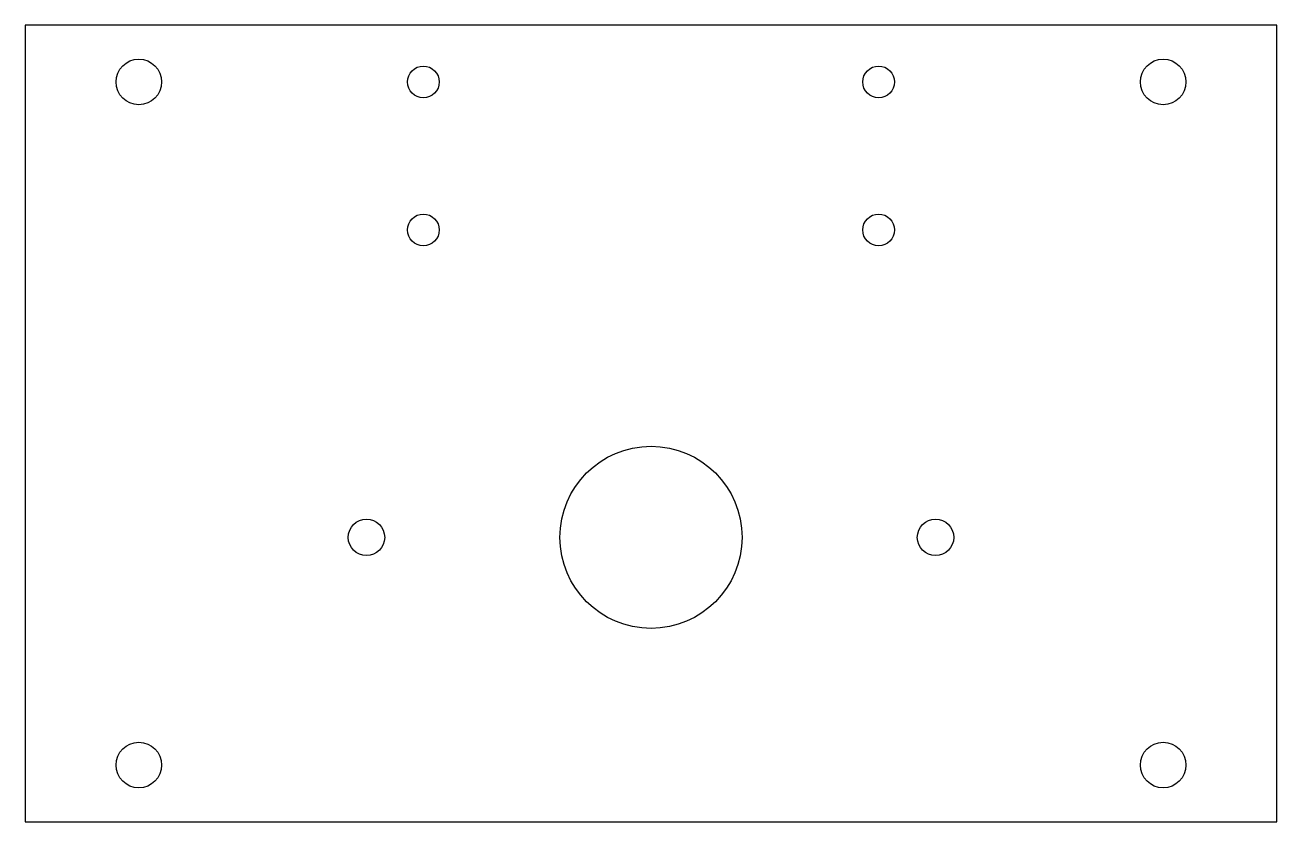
# Model space of a CAD drawing. Extents: x 0 to 110, y 0 to 70.
import ezdxf

# ---------------------------------------------------------------- set-up
doc = ezdxf.new("R2010")
doc.units = 0
doc.layers.get('0').update_dxf_attribs({"linetype": 'CONTINUOUS'})

msp = doc.modelspace()

# ---------------------------------------------------------------- linework, layer by layer
at = {"color": 1, "linetype": 'CONTINUOUS'}
for p, q in [((110, 70), (0, 70)), ((0, 70), (0, 0)), ((110, 0), (110, 70)), ((0, 0), (110, 0))]:
    msp.add_line(p, q, dxfattribs=at)
for centre, radius in [((10, 65), 2), ((35, 65), 1.4), ((75, 65), 1.4), ((100, 65), 2), ((35, 52), 1.4), ((75, 52), 1.4), ((55, 25), 8), ((30, 25), 1.6), ((80, 25), 1.6), ((10, 5), 2), ((100, 5), 2)]:
    msp.add_circle(centre, radius, dxfattribs=at)

doc.saveas('drawing.dxf')
